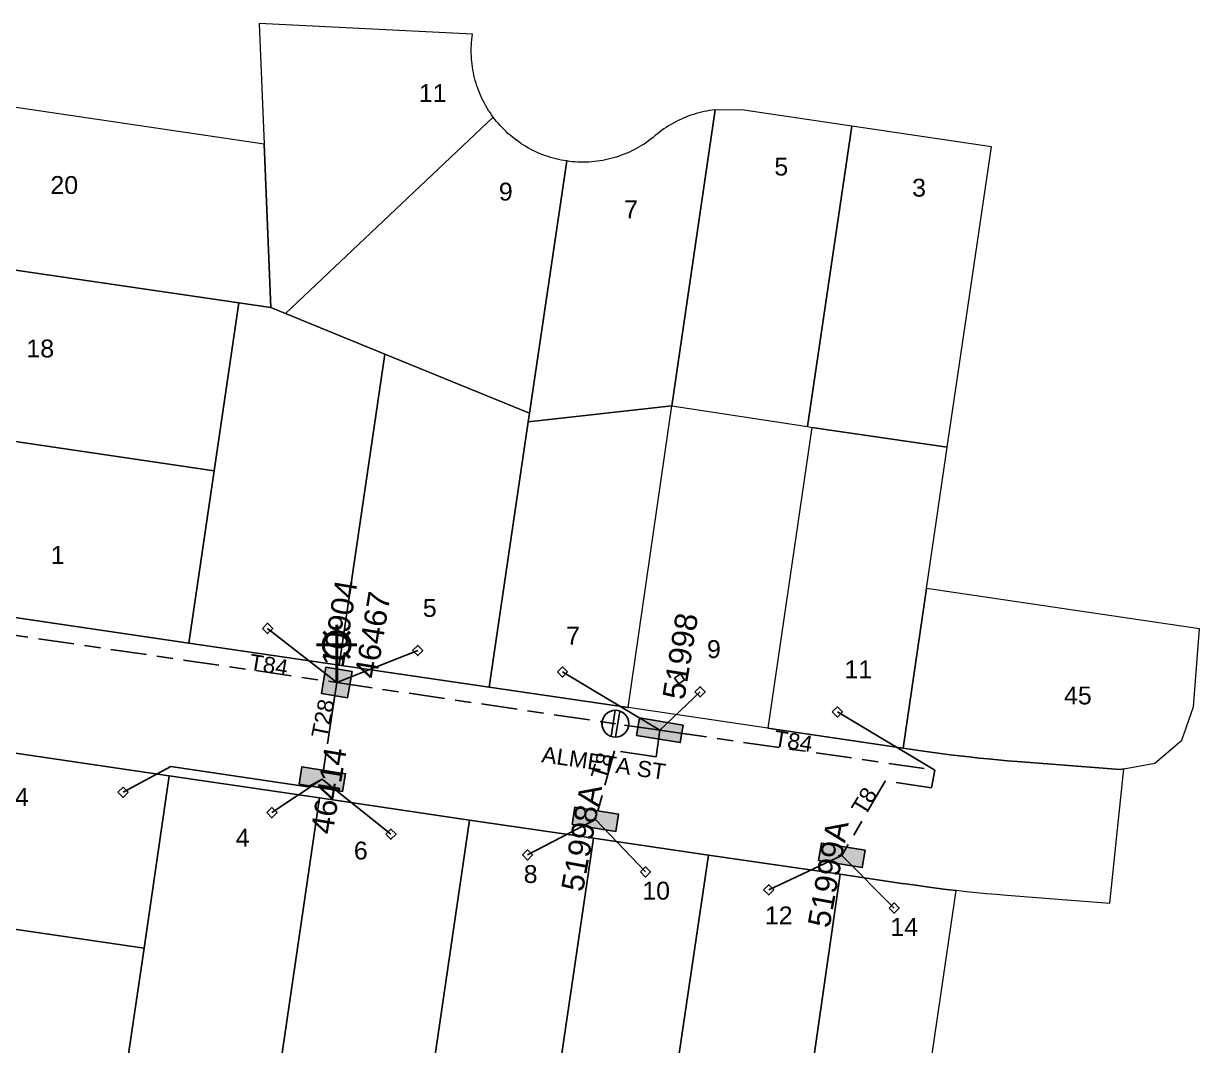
# Model space of a CAD drawing. Header units: metres. Extents: x 302094 to 304730, y 6265242 to 6268907.
# Drawn here: x 304093 to 304224.6, y 6267896.6 to 6268011 of the extents above; entities that cross this region are included whole.
import ezdxf
from ezdxf.enums import TextEntityAlignment as Align

# ---------------------------------------------------------------- set-up
doc = ezdxf.new("R2010")
doc.units = ezdxf.units.M
doc.linetypes.add('Cable Exist UG', pattern=[8.2, 4, -1.2, 1.8, -1.2])
doc.layers.get('0').update_dxf_attribs({"color": 6})
for name, color, linetype, lineweight in [('Cadastre Buildings_SP_EXT', 9, 'Continuous', 5), ('Cadastre Land Parcels_SP_EXT', 7, 'Continuous', 5), ('Cadastre Roads_SP_EXT', 9, 'Continuous', 5)]:
    doc.layers.add(name, color=color, linetype=linetype, lineweight=lineweight)
for name, color, linetype in [('Equip_LV_EXT', 7, 'Continuous'), ('Equip_SP_SL_EXT', 7, 'Continuous'), ('Mains_LV_EXT', 5, 'Continuous'), ('Services_SP_EXT', 7, 'Continuous'), ('SupportsUG_SP_LV_EXT', 7, 'Continuous'), ('SupportsUG_SP_LV_SL_EXT', 7, 'Continuous')]:
    doc.layers.add(name, color=color, linetype=linetype)
doc.styles.add('COLUMN_LABEL', font='arial.ttf')
doc.styles.add('iecARIAL', font='arial.ttf', dxfattribs={"height": 2})
doc.styles.add('POLE_LABEL', font='arial.ttf')
doc.styles.get("Standard").update_dxf_attribs({"font": 'arial.ttf'})

# ---------------------------------------------------------------- blocks, each defined once
blk = doc.blocks.new('COLUMN_EXT')
blk.add_hatch(color=256).paths.add_polyline_path([(-1.49, 1.48), (-1.49, -1.49), (1.48, -1.49), (1.48, 1.48)])
blk.add_lwpolyline([(-1.49, -1.49), (1.48, -1.49), (1.48, 1.48), (-1.49, 1.48)], close=True)
for tag, height, style, flags, p in [('ASSET_NUM', 2.5, 'COLUMN_LABEL', 8, (2, 2)), ('STRUCTURE_PLANT_NUMBER', 0.2, 'POLE_LABEL', 9, (1.81, 0.03)), ('STREET_CODE', 0.2, 'COLUMN_LABEL', 9, (1.81, -0.2))]:
    blk.add_attdef(tag, text='', height=height, dxfattribs=dict(style=style, flags=flags)).set_placement(p, align=Align.MIDDLE_LEFT)
at = {"flags": 9}
for tag, p in [('COLUMN_TYPE', (1.81, -0.4)), ('OWNED_BY', (1.81, -0.6)), ('STATE', (1.81, -0.8)), ('USAGE', (1.81, -1)), ('LEGEND', (1.81, -1.2)), ('LOCATION', (1.81, -1.4)), ('STREETNAME', (1.81, -1.6)), ('SUBURB', (1.81, -1.8)), ('NOTES', (1.81, -2))]:
    blk.add_attdef(tag, text='', height=0.2, dxfattribs=at).set_placement(p, align=Align.MIDDLE_LEFT)
at = {"flags": 1}
blk.add_attdef('Z', (1.81, -2.35), '', height=0.2, dxfattribs=at)
blk = doc.blocks.new('PILLAR_EXT')
blk.add_hatch(color=256).paths.add_polyline_path([(-2.475, 0.99), (-2.475, -0.99), (2.475, -0.99), (2.475, 0.99)])
blk.add_lwpolyline([(-2.475, -0.99), (2.475, -0.99), (2.475, 0.99), (-2.475, 0.99)], close=True)
at = {"style": 'iecARIAL', "flags": 8}
blk.add_attdef('ASSET_NUM', (1.5, 3.5), '', height=2.5, dxfattribs=at)
for tag, p, flags in [('OWNED_BY', (0, -0.2), 9), ('STATE', (0, -0.4), 9), ('SUPPORT_TYPE', (0, -0.6), 9), ('USAGE', (0, -0.8), 9), ('LEGEND', (0, -1), 9), ('LOCATION', (0, -1.2), 9), ('NOTES', (0, -1.4), 9), ('STREETNAME', (0, -1.8), 9), ('SUBURB', (0, -2), 1), ('PARENT', (0, -1.6), 9)]:
    blk.add_attdef(tag, p, '', height=0.2, dxfattribs=dict(flags=flags))
blk = doc.blocks.new('SL_LANTERN_EXT')
at = {"lineweight": 40}
for p, q in [((-1.46, 5.68), (-1.06, 5.28)), ((0, 1.97), (0, 6.47)), ((1.46, 5.68), (1.06, 5.28)), ((-2.25, 4.22), (2.25, 4.22)), ((-1.46, 2.76), (-1.06, 3.16)), ((0, 0), (0, 2.72)), ((1.46, 2.76), (1.06, 3.16))]:
    blk.add_line(p, q, dxfattribs=at)
blk.add_circle((0, 4.22), 1.5, dxfattribs=at)
at = {"style": 'iecARIAL', "flags": 8}
blk.add_attdef('ASSET_NUM', (1.5, 1.5), '', height=2.5, dxfattribs=at)
for tag, p, height, flags in [('CONSTRUCTED_VOLTAGE', (0.98, -0.65), 0.2, 9), ('CONTROL_TYPE', (0.98, -0.85), 0.2, 9), ('LANTERN_PURPOSE', (0.98, -1.05), 0.2, 9), ('LANTERN_TYPE', (0.98, -1.25), 0.2, 9), ('NO_PHASES', (0.98, -1.45), 0.2, 9), ('LNUMBER', (2.18, -3.25), 2.5, 8), ('OPERATING_VOLTAGE', (0.98, -1.65), 0.2, 9), ('ORIENTATION', (0.98, -1.85), 0.2, 9), ('OWNED_BY', (0.98, -2.05), 0.2, 9), ('STATE', (0.98, -2.25), 0.2, 9), ('USAGE', (0.98, -2.45), 0.2, 9), ('CEXIST', (0.98, -2.65), 0.2, 9), ('CNEW', (0.98, -2.85), 0.2, 9), ('CNUMBER', (0.98, -3.05), 0.2, 9), ('CREMOVE', (0.98, -3.25), 0.2, 9), ('CREPLACE', (0.98, -3.45), 0.2, 9), ('LKINGHEIGHT', (0.98, -3.65), 0.2, 9), ('LBRACKET', (0.98, -3.85), 0.2, 9), ('LBRACKETVOCAB', (0.98, -4.05), 0.2, 9), ('LCATEGORY', (0.98, -4.25), 0.2, 9), ('LCHARGE1', (0.98, -4.45), 0.2, 9), ('LCHARGE1PERCENT', (0.98, -4.65), 0.2, 9), ('LCHARGE2', (0.98, -4.85), 0.2, 9), ('LCHARGE2PERCENT', (0.98, -5.05), 0.2, 9), ('LCHARGE3', (0.98, -5.25), 0.2, 9), ('LCHARGE3PERCENT', (0.98, -5.45), 0.2, 9), ('LEXIST', (0.98, -5.65), 0.2, 9), ('LLAMP', (0.98, -5.85), 0.2, 9), ('LLAMPVOCAB', (0.98, -6.05), 0.2, 9), ('LMAST', (0.98, -6.25), 0.2, 9), ('LMASTVOCAB', (0.98, -6.45), 0.2, 9), ('LNEW', (0.98, -6.65), 0.2, 9), ('LANTNUMBER', (0.98, -6.85), 0.2, 9), ('LOUTREACH', (0.98, -7.25), 0.2, 9), ('LOUTREACHVOCAB', (0.98, -7.45), 0.2, 9), ('LRATECODE', (0.98, -7.65), 0.2, 9), ('LREMOVE', (0.98, -7.85), 0.2, 9), ('LREPLACE', (0.98, -8.05), 0.2, 9), ('STREETNAME', (0.98, -9.25), 0.2, 9), ('LTYPE', (0.98, -8.25), 0.2, 9), ('LTYPEVOCAB', (0.98, -8.45), 0.2, 9), ('LEGEND', (0.98, -8.65), 0.2, 9), ('LOCATION', (0.98, -8.85), 0.2, 9), ('NOTES', (0.98, -9.05), 0.2, 9), ('SUBURB', (0.98, -9.45), 0.2, 1)]:
    blk.add_attdef(tag, p, '', height=height, dxfattribs=dict(flags=flags))
blk = doc.blocks.new('CCP_EXT')
at = {"flags": 9}
for tag, p in [('LEGEND', (0, -1.4)), ('STATE', (0, -1.8)), ('LIFE_SUPPORT', (0, -1.6)), ('NOTES', (0, -2))]:
    blk.add_attdef(tag, text='', height=0.2, dxfattribs=at).set_placement(p, align=Align.MIDDLE_LEFT)
blk.add_wipeout([(0, 0.57), (0.57, 0), (0, -0.57), (-0.57, 0)])
blk.add_lwpolyline([(-0.57, 0), (0, 0.57), (0.57, 0), (0, -0.57), (-0.57, 0)])
at = {"flags": 1}
blk.add_attdef('Z', (0, 0), '', height=0.2, dxfattribs=at)
at = {"flags": 9}
for tag, p in [('CCP_TYPE', (0, 0)), ('CONSTRUCTED_VOLTAGE', (0, -0.2)), ('OPERATING_VOLTAGE', (0, -0.6)), ('ORIENTATION', (0, -0.8)), ('OWNED_BY', (0, -1)), ('NO_PHASES', (0, -0.4)), ('USAGE', (0, -1.2))]:
    blk.add_attdef(tag, text='', height=0.2, dxfattribs=at).set_placement(p, align=Align.MIDDLE_LEFT)
blk = doc.blocks.new('LV_UG_LINKS_CLOSED_EXT')
blk.add_wipeout([(-1.06, 1.06), (-1.18, 0.92), (-1.29, 0.76), (-1.37, 0.59), (-1.43, 0.42), (-1.48, 0.23), (-1.49, 0.05), (-1.49, -0.14), (-1.46, -0.33), (-1.41, -0.51), (-1.33, -0.68), (-1.24, -0.84), (-1.12, -0.99), (-0.99, -1.12), (-0.84, -1.24), (-0.68, -1.33), (-0.51, -1.41), (-0.33, -1.46), (-0.14, -1.49), (0.05, -1.49), (0.23, -1.48), (0.42, -1.43), (0.59, -1.37), (0.76, -1.29), (0.92, -1.18), (1.06, -1.06), (1.18, -0.92), (1.29, -0.76), (1.37, -0.59), (1.43, -0.42), (1.48, -0.23), (1.49, -0.05), (1.49, 0.14), (1.46, 0.33), (1.41, 0.51), (1.33, 0.68), (1.24, 0.84), (1.12, 0.99), (0.99, 1.12), (0.84, 1.24), (0.68, 1.33), (0.51, 1.41), (0.33, 1.46), (0.14, 1.49), (-0.05, 1.49), (-0.23, 1.48), (-0.42, 1.43), (-0.59, 1.37), (-0.76, 1.29), (-0.92, 1.18)])
for p, q in [((-0.25, -1.48), (-0.25, 1.48)), ((0.25, -1.48), (0.25, 1.48))]:
    blk.add_line(p, q)
blk.add_circle((0, 0), 1.5)
at = {"flags": 9}
for tag, p in [('ACTUAL_STATUS', (0, 0)), ('CONSTRUCTED_VOLTAGE', (0, -0.2)), ('OPERATING_VOLTAGE', (0, -0.6)), ('ORIENTATION', (0, -0.8)), ('STATE', (0, -1)), ('SWITCH_TYPE', (0, -1.2)), ('NO_PHASES', (0, -0.4)), ('USAGE', (0, -1.4)), ('NOTES', (0, -1.6))]:
    blk.add_attdef(tag, text='', height=0.2, dxfattribs=at).set_placement(p, align=Align.MIDDLE_LEFT)
at = {"flags": 1}
blk.add_attdef('Z', (0, 0), '', height=0.2, dxfattribs=at)

msp = doc.modelspace()

# ---------------------------------------------------------------- linework, layer by layer
at = {"layer": 'Cadastre Land Parcels_SP_EXT', "linetype": 'Continuous'}
for points in [[(304145.55, 6268000.5), (304145.37, 6268000.74), (304145.2, 6268001), (304145.03, 6268001.25), (304144.87, 6268001.52), (304144.72, 6268001.78), (304144.57, 6268002.05), (304144.43, 6268002.32), (304144.29, 6268002.6), (304144.16, 6268002.88), (304144.04, 6268003.16), (304143.93, 6268003.44), (304143.82, 6268003.73), (304143.72, 6268004.02), (304143.63, 6268004.31), (304143.54, 6268004.61), (304143.46, 6268004.9), (304143.39, 6268005.2), (304143.33, 6268005.5), (304143.27, 6268005.8), (304143.22, 6268006.11), (304143.18, 6268006.41), (304143.15, 6268006.71), (304143.12, 6268007.02), (304143.1, 6268007.32), (304143.09, 6268007.63), (304143.08, 6268007.94), (304143.09, 6268008.25), (304143.1, 6268008.55), (304143.12, 6268008.86), (304143.14, 6268009.16), (304143.18, 6268009.47), (304143.22, 6268009.77), (304119.37, 6268010.98), (304119.91, 6267997.49), (304120.66, 6267979.19), (304122.31, 6267978.51), (304145.55, 6268000.5)], [(304119.91, 6267997.49), (304090.62, 6268001.79), (304088, 6267983.98), (304117.09, 6267979.71), (304120.66, 6267979.19), (304119.91, 6267997.49)], [(304170.38, 6268001.32), (304170.07, 6268001.28), (304169.77, 6268001.24), (304169.46, 6268001.18), (304169.16, 6268001.12), (304168.86, 6268001.06), (304168.56, 6268000.98), (304168.26, 6268000.9), (304167.97, 6268000.81), (304167.68, 6268000.71), (304167.38, 6268000.6), (304167.1, 6268000.49), (304166.81, 6268000.37), (304166.53, 6268000.25), (304166.25, 6268000.12), (304165.98, 6267999.98), (304165.71, 6267999.83), (304165.44, 6267999.68), (304165.17, 6267999.52), (304164.91, 6267999.35), (304164.66, 6267999.18), (304164.4, 6267999), (304164.16, 6267998.81), (304163.92, 6267998.62), (304163.68, 6267998.43), (304163.44, 6267998.23), (304163.19, 6267998.03), (304162.94, 6267997.85), (304162.69, 6267997.67), (304162.43, 6267997.49), (304162.16, 6267997.32), (304161.89, 6267997.16), (304161.62, 6267997.01), (304161.35, 6267996.86), (304161.07, 6267996.72), (304160.79, 6267996.59), (304160.5, 6267996.46), (304160.21, 6267996.34), (304159.92, 6267996.23), (304159.62, 6267996.12), (304159.33, 6267996.03), (304159.03, 6267995.94), (304158.73, 6267995.86), (304158.42, 6267995.78), (304158.12, 6267995.71), (304157.81, 6267995.65), (304157.5, 6267995.6), (304157.19, 6267995.56), (304156.88, 6267995.52), (304156.57, 6267995.49), (304156.26, 6267995.47), (304155.95, 6267995.46), (304155.63, 6267995.46), (304155.32, 6267995.46), (304155.01, 6267995.47), (304154.7, 6267995.49), (304154.39, 6267995.51), (304154.08, 6267995.55), (304153.77, 6267995.59), (304149.62, 6267967.36), (304149.47, 6267966.4), (304165.55, 6267968.19), (304170.38, 6268001.32)], [(304185.68, 6267999.49), (304173.59, 6268001.27), (304170.38, 6268001.32), (304165.55, 6267968.19), (304180.73, 6267965.85), (304185.68, 6267999.49)], [(304153.77, 6267995.59), (304153.46, 6267995.64), (304153.16, 6267995.69), (304152.86, 6267995.76), (304152.56, 6267995.83), (304152.27, 6267995.9), (304151.97, 6267995.99), (304151.68, 6267996.08), (304151.39, 6267996.18), (304151.1, 6267996.29), (304150.82, 6267996.4), (304150.53, 6267996.52), (304150.25, 6267996.65), (304149.98, 6267996.78), (304149.71, 6267996.92), (304149.44, 6267997.07), (304149.17, 6267997.23), (304148.91, 6267997.39), (304148.65, 6267997.55), (304148.4, 6267997.73), (304148.15, 6267997.91), (304147.91, 6267998.09), (304147.67, 6267998.28), (304147.43, 6267998.48), (304147.2, 6267998.68), (304146.98, 6267998.89), (304146.76, 6267999.11), (304146.54, 6267999.32), (304146.33, 6267999.55), (304146.13, 6267999.78), (304145.93, 6268000.01), (304145.74, 6268000.25), (304145.55, 6268000.5), (304122.31, 6267978.51), (304133.43, 6267973.97), (304149.62, 6267967.36), (304153.77, 6267995.59)], [(304181.22, 6267965.77), (304196.36, 6267963.55), (304198.52, 6267978.19), (304201.31, 6267997.19), (304185.68, 6267999.49), (304180.73, 6267965.85), (304181.22, 6267965.77)], [(304117.09, 6267979.71), (304088, 6267983.98), (304085.24, 6267965.18), (304114.33, 6267960.91), (304117.09, 6267979.71)], [(304149.47, 6267966.4), (304149.62, 6267967.36), (304133.43, 6267973.97), (304128.32, 6267939.15), (304145.11, 6267936.68), (304149.47, 6267966.4)], [(304145.11, 6267936.68), (304160.64, 6267934.4), (304165.55, 6267968.19), (304149.47, 6267966.4), (304145.11, 6267936.68)], [(304176.27, 6267932.1), (304160.64, 6267934.4), (304165.55, 6267968.19), (304180.73, 6267965.85), (304181.22, 6267965.77), (304176.27, 6267932.1)], [(304194.03, 6267947.72), (304196.25, 6267962.76), (304196.36, 6267963.55), (304181.22, 6267965.77), (304176.27, 6267932.1), (304191.41, 6267929.87), (304194.03, 6267947.72)], [(304114.33, 6267960.91), (304085.24, 6267965.18), (304083.52, 6267953.43), (304083.9, 6267949.45), (304086.24, 6267946.3), (304089.95, 6267944.78), (304111.5, 6267941.62), (304114.33, 6267960.91)], [(304216.12, 6267927.55), (304219.61, 6267928.2), (304222.6, 6267930.77), (304223.92, 6267934.49), (304224.59, 6267943.23), (304194.03, 6267947.72), (304191.41, 6267929.87), (304193.46, 6267929.57), (304194.53, 6267929.42), (304195.6, 6267929.27), (304196.67, 6267929.13), (304197.74, 6267929), (304198.81, 6267928.88), (304199.88, 6267928.76), (304200.95, 6267928.65), (304202.03, 6267928.55), (304203.1, 6267928.46), (304204.17, 6267928.37), (304215.73, 6267927.48), (304216.12, 6267927.55)], [(304109.3, 6267926.76), (304087.75, 6267929.92), (304083.77, 6267929.54), (304080.62, 6267927.19), (304079.11, 6267923.49), (304077.38, 6267911.74), (304106.47, 6267907.46), (304109.3, 6267926.76)], [(304126.12, 6267924.29), (304109.3, 6267926.76), (304106.47, 6267907.46), (304104.51, 6267894.11), (304121.32, 6267891.64), (304126.12, 6267924.29)], [(304138.26, 6267890.19), (304142.91, 6267921.82), (304126.12, 6267924.29), (304121.32, 6267891.64), (304138.11, 6267889.17), (304138.26, 6267890.19)], [(304156.77, 6267919.78), (304142.91, 6267921.82), (304138.26, 6267890.19), (304151.43, 6267883.51), (304156.77, 6267919.78)], [(304169.63, 6267917.9), (304156.77, 6267919.78), (304151.43, 6267883.51), (304152.28, 6267883.08), (304164.25, 6267881.33), (304169.63, 6267917.9)], [(304184.38, 6267915.74), (304169.63, 6267917.9), (304164.25, 6267881.33), (304165.25, 6267881.19), (304179.1, 6267879.15), (304184.38, 6267915.74)], [(304194.37, 6267893.58), (304197.36, 6267913.94), (304195.94, 6267914.09), (304194.33, 6267914.3), (304192.82, 6267914.51), (304191.7, 6267914.67), (304191.27, 6267914.73), (304184.38, 6267915.74), (304179.1, 6267879.15), (304191.96, 6267877.26), (304194.37, 6267893.58)], [(304104.51, 6267894.11), (304106.47, 6267907.46), (304077.38, 6267911.74), (304074.65, 6267893.19), (304103.74, 6267888.91), (304104.51, 6267894.11)]]:
    msp.add_lwpolyline(points, close=True, dxfattribs=at)
at = {"layer": 'Mains_LV_EXT', "linetype": 'Cable Exist UG'}
for points in [[(304128.03, 6267937.21), (304127.59, 6267934.32), (304126.42, 6267926.4)], [(304164.2, 6267931.87), (304165.46, 6267931.69)], [(304165.46, 6267931.69), (304194.96, 6267927.41)], [(304194.96, 6267927.41), (304194.59, 6267925.43), (304189.41, 6267926.18), (304184.57, 6267917.86)]]:
    msp.add_lwpolyline(points, dxfattribs=at)

# ---------------------------------------------------------------- block references
at = {"layer": 'Equip_SP_SL_EXT'}
ref = msp.add_blockref('SL_LANTERN_EXT', (304128.03, 6267937.21), dxfattribs=at)
ref.add_attrib('ASSET_NUM', '10904', dxfattribs={"layer": '0', "height": 2.5, "rotation": 80.6334, "style": 'iecARIAL'}).set_placement((304129.53, 6267938.71), align=Align.BOTTOM_LEFT)
at = {"layer": 'Services_SP_EXT'}
msp.add_blockref('CCP_EXT', (304120.3, 6267943.27), dxfattribs=at)
at = {"layer": 'SupportsUG_SP_LV_EXT'}
ref = msp.add_blockref('PILLAR_EXT', (304164.2, 6267931.87), dxfattribs=dict(at, rotation=170.6268081426095))
ref.add_attrib('ASSET_NUM', '51998', dxfattribs={"layer": '0', "height": 2.5, "rotation": 80.7355, "style": 'iecARIAL'}).set_placement((304165.7, 6267935.37), align=Align.MIDDLE_LEFT)
ref = msp.add_blockref('PILLAR_EXT', (304126.42, 6267926.4), dxfattribs=dict(at, rotation=350.5616025788327))
ref.add_attrib('ASSET_NUM', '46414', dxfattribs={"layer": '0', "height": 2.5, "rotation": 80.5978, "style": 'iecARIAL'}).set_placement((304127.92, 6267929.9), align=Align.MIDDLE_RIGHT)
ref = msp.add_blockref('PILLAR_EXT', (304156.98, 6267921.89), dxfattribs=dict(at, rotation=350.7684858787472))
ref.add_attrib('ASSET_NUM', '51998A', dxfattribs={"layer": '0', "height": 2.5, "rotation": 79.6871, "style": 'iecARIAL'}).set_placement((304158.48, 6267925.39), align=Align.BOTTOM_RIGHT)
ref = msp.add_blockref('PILLAR_EXT', (304184.57, 6267917.86), dxfattribs=dict(at, rotation=350.7682858484654))
ref.add_attrib('ASSET_NUM', '51999A', dxfattribs={"layer": '0', "height": 2.5, "rotation": 79.6871, "style": 'iecARIAL'}).set_placement((304186.07, 6267921.36), align=Align.BOTTOM_RIGHT)
at = {"layer": 'SupportsUG_SP_LV_SL_EXT'}
ref = msp.add_blockref('COLUMN_EXT', (304128.03, 6267937.21), dxfattribs=dict(at, rotation=170.4564395188422))
ref.add_attrib('ASSET_NUM', '46467', dxfattribs={"layer": '0', "height": 2.5, "rotation": 80.5556, "style": 'COLUMN_LABEL'}).set_placement((304130.03, 6267937.96), align=Align.TOP_LEFT)

# ---------------------------------------------------------------- texts
at = {"layer": 'Cadastre Land Parcels_SP_EXT'}
for s, p in [('11', (304137.22, 6268002.19)), ('5', (304177.01, 6267993.96)), ('20', (304095.99, 6267991.9)), ('3', (304192.43, 6267991.6)), ('9', (304146.18, 6267991.16)), ('7', (304160.2, 6267989.18)), ('18', (304093.3, 6267973.6)), ('1', (304096.03, 6267950.49)), ('5', (304137.67, 6267944.56)), ('7', (304153.71, 6267941.45)), ('9', (304169.47, 6267939.95)), ('11', (304184.85, 6267937.68)), ('45', (304209.43, 6267934.76)), ('14', (304090.47, 6267923.4)), ('4', (304116.73, 6267918.84)), ('6', (304129.95, 6267917.4)), ('8', (304148.96, 6267914.77)), ('10', (304162.23, 6267912.91)), ('12', (304175.95, 6267910.14)), ('14', (304189.99, 6267908.85))]:
    msp.add_text(s, height=2, dxfattribs=at).set_placement(p)
at = {"layer": 'Cadastre Roads_SP_EXT'}
msp.add_text('ALMETA ST', height=1.8, rotation=351.7491, dxfattribs=at).set_placement((304150.88, 6267928.3))
at = {"layer": 'Mains_LV_EXT'}
for s, rotation, p in [('T84', 350.5272, (304118.15, 6267938.66)), ('T28', 78.477, (304126.93, 6267930.88)), ('T84', 350.7134, (304176.85, 6267930.11)), ('T8', 72.9561, (304158.16, 6267926.2)), ('T8', 58.6256, (304187.06, 6267922.24))]:
    msp.add_text(s, height=1.8, rotation=rotation, dxfattribs=at).set_placement(p)

# ---------------------------------------------------------------- next in the draw order: linework, layer by layer
at = {"layer": 'Cadastre Buildings_SP_EXT', "linetype": 'Continuous'}
msp.add_lwpolyline([(304133.43, 6267973.97), (304122.31, 6267978.51), (304120.66, 6267979.19), (304117.09, 6267979.71), (304114.33, 6267960.91), (304111.5, 6267941.62), (304128.32, 6267939.15), (304133.43, 6267973.97)], close=True, dxfattribs=at)
at = {"layer": 'Mains_LV_EXT', "linetype": 'Cable Exist UG'}
msp.add_lwpolyline([(304044.24, 6267981.18), (304048.41, 6267990.15), (304059.87, 6267988.39), (304066.29, 6267986.17), (304070.03, 6267981.14), (304070.47, 6267976.53), (304067.73, 6267955.68), (304071.28, 6267951.77), (304070.32, 6267945.69), (304128.03, 6267937.21)], dxfattribs=at)
at = {"layer": 'Services_SP_EXT'}
msp.add_lwpolyline([(304120.3, 6267943.27), (304128.03, 6267937.21)], dxfattribs=at)

# ---------------------------------------------------------------- next in the draw order: block references
for p in [(304137.1, 6267940.8), (304153.3, 6267938.39), (304168.7, 6267936.16), (304184.07, 6267933.91), (304104.12, 6267924.92), (304120.79, 6267922.65), (304134.1, 6267920.23), (304149.39, 6267917.91), (304162.59, 6267916), (304176.38, 6267914), (304190.42, 6267911.96)]:
    msp.add_blockref('CCP_EXT', p, dxfattribs=at)
at = {"layer": 'Services_SP_EXT', "rotation": 350.6992582167338}
msp.add_blockref('CCP_EXT', (304166.4, 6267937.62), dxfattribs=at)

# ---------------------------------------------------------------- next in the draw order: linework, layer by layer
at = {"layer": 'Cadastre Roads_SP_EXT', "linetype": 'Continuous'}
msp.add_lwpolyline([(304087.75, 6267929.92), (304109.3, 6267926.76), (304126.12, 6267924.29), (304142.91, 6267921.82), (304156.77, 6267919.78), (304169.63, 6267917.9), (304184.38, 6267915.74), (304191.27, 6267914.73), (304191.7, 6267914.67), (304192.82, 6267914.51), (304194.33, 6267914.3), (304195.94, 6267914.09), (304197.36, 6267913.94), (304197.37, 6267913.95), (304198.49, 6267913.82), (304199.62, 6267913.71), (304200.75, 6267913.6), (304201.89, 6267913.5), (304203.02, 6267913.41), (304214.57, 6267912.52), (304215.35, 6267920.04), (304216.12, 6267927.55), (304215.73, 6267927.48), (304204.17, 6267928.37), (304203.1, 6267928.46), (304202.03, 6267928.55), (304200.95, 6267928.65), (304199.88, 6267928.76), (304198.81, 6267928.88), (304197.74, 6267929), (304196.67, 6267929.13), (304195.6, 6267929.27), (304194.53, 6267929.42), (304193.46, 6267929.57), (304191.41, 6267929.87), (304176.27, 6267932.1), (304176.27, 6267932.1), (304160.64, 6267934.4), (304145.11, 6267936.68), (304128.32, 6267939.15), (304111.5, 6267941.62), (304089.95, 6267944.78)], dxfattribs=at)
at = {"layer": 'Services_SP_EXT'}
for points in [[(304137.1, 6267940.8), (304128.03, 6267937.21)], [(304168.7, 6267936.16), (304164.2, 6267931.87)], [(304184.07, 6267933.91), (304194.96, 6267927.41)], [(304126.42, 6267926.4), (304124.8, 6267925.55), (304124.8, 6267925.55), (304109.46, 6267927.8), (304104.12, 6267924.92)], [(304126.42, 6267926.4), (304120.79, 6267922.65)], [(304134.1, 6267920.23), (304126.42, 6267926.4)], [(304149.39, 6267917.91), (304156.98, 6267921.89)], [(304162.59, 6267916), (304156.98, 6267921.89)], [(304176.38, 6267914), (304184.57, 6267917.86)], [(304190.42, 6267911.96), (304184.57, 6267917.86)]]:
    msp.add_lwpolyline(points, dxfattribs=at)

# ---------------------------------------------------------------- next in the draw order: block references
at = {"layer": 'Equip_LV_EXT', "rotation": 350.6444360305671}
msp.add_blockref('LV_UG_LINKS_CLOSED_EXT', (304159.22, 6267932.6), dxfattribs=at)

# ---------------------------------------------------------------- next in the draw order: linework, layer by layer
at = {"layer": 'Mains_LV_EXT', "linetype": 'Cable Exist UG'}
for points in [[(304128.03, 6267937.2), (304159.22, 6267932.6)], [(304164.2, 6267931.87), (304163.77, 6267928.9), (304159.13, 6267929.57), (304156.98, 6267921.89)], [(304164.2, 6267931.87), (304159.22, 6267932.6)]]:
    msp.add_lwpolyline(points, dxfattribs=at)
at = {"layer": 'Services_SP_EXT'}
msp.add_lwpolyline([(304153.3, 6267938.39), (304164.2, 6267931.87)], dxfattribs=at)

doc.saveas('drawing.dxf')
